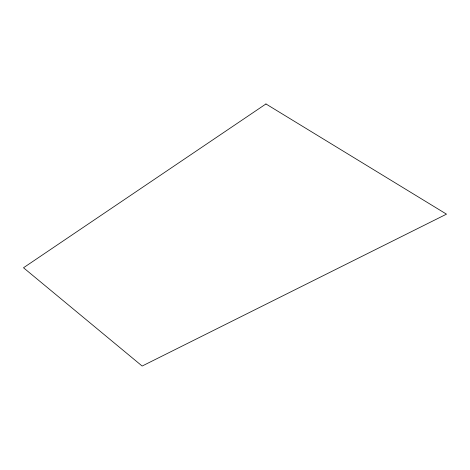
<?xml version="1.0" encoding="UTF-8"?>
<svg xmlns="http://www.w3.org/2000/svg" width="470" height="470" viewBox="0 0 470 470"><rect width="100%" height="100%" fill="white"/><g stroke="black" fill="none" stroke-linecap="round" stroke-linejoin="round"><path stroke-width="0.7" d="M265.95 103.958L23.5 267.759L142.146 366.042L446.5 214.15L265.95 103.958"/></g></svg>
